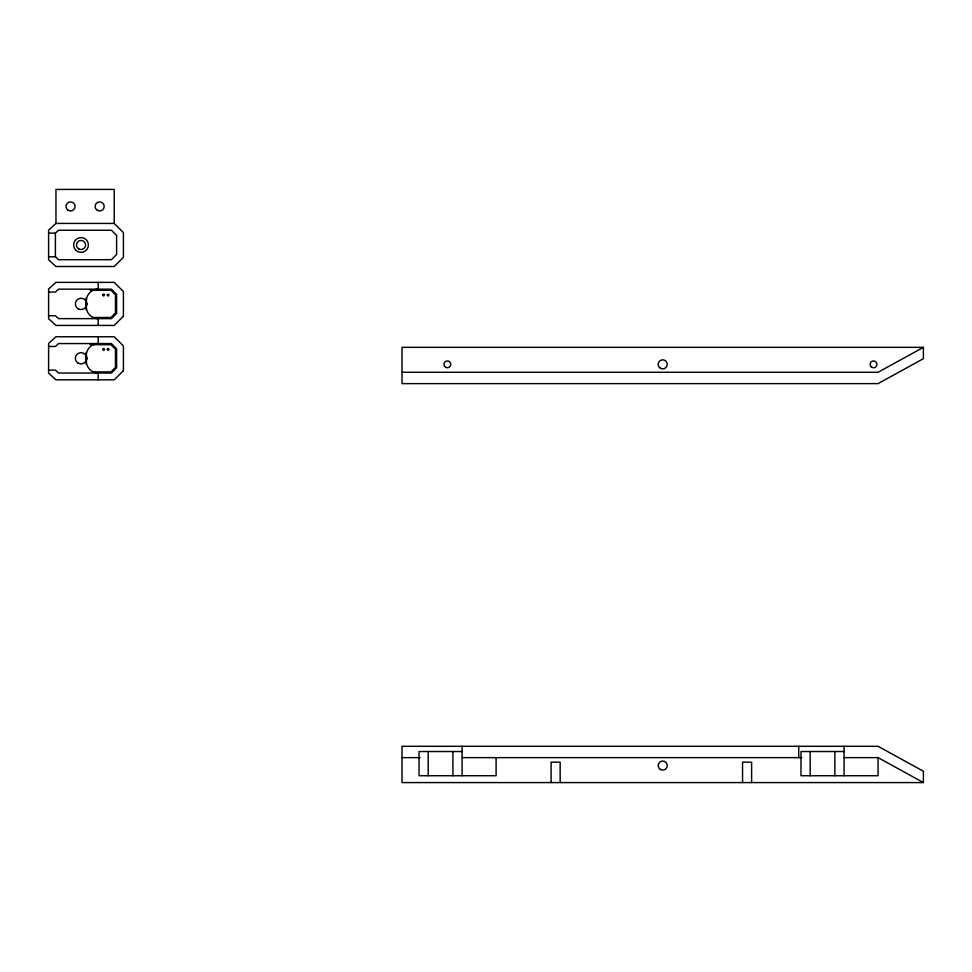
<?xml version="1.0" encoding="UTF-8"?>
<svg xmlns="http://www.w3.org/2000/svg" width="972" height="972" viewBox="0 0 972 972"><rect width="100%" height="100%" fill="white"/><g stroke="black" fill="none" stroke-linecap="round" stroke-linejoin="round"><path stroke-width="1.46" d="M86.022 309.655L86.678 303.908L86.022 298.125M86.022 364.063L86.678 358.316L86.022 352.532M85.973 305.184L85.973 302.608M85.973 359.591L85.973 357.016M85.925 306.739L86.678 303.908L85.925 301.077M85.925 361.147L86.678 358.316L85.925 355.473M55.963 223.426L48.6 230.121L48.6 259.803L55.963 266.498L114.222 266.498L123.408 257.313L123.408 232.612L114.222 223.426L55.963 223.426L55.963 189.419L114.222 189.419L114.222 223.426M48.6 233.122L55.404 233.122L58.587 230.23L111.403 230.23L116.604 235.418L116.604 254.494L111.403 259.694L58.587 259.694L55.404 256.79L48.6 256.79M923.4 347.344L402.031 347.344L402.031 383.612L878.068 383.612L923.4 358.68L923.4 347.344L878.068 372.276L402.031 372.276M90.177 290.3L110.942 290.3L115.474 294.832L115.474 312.96L110.942 317.492L93.142 317.492M48.6 292.062L55.404 292.062L58.587 289.158L111.403 289.158L116.604 294.358L116.604 313.434L111.403 318.634L58.587 318.634L55.404 315.73L48.6 315.73M90.177 344.695L110.942 344.695L115.474 349.24L115.474 367.367L110.942 371.899L93.142 371.899M48.6 346.469L55.404 346.469L58.587 343.566L111.403 343.566L116.604 348.766L116.604 367.841L111.403 373.041L58.587 373.041L55.404 370.138L48.6 370.138M462.101 751.526L419.029 751.526L419.029 775.717L496.097 775.717L496.097 757.638M844.061 751.526L800.989 751.526L800.989 775.717L878.068 775.717L878.068 757.638L844.061 757.638M402.031 757.638L420.159 757.638M462.101 757.638L801.742 757.638M923.4 782.582L402.031 782.582L402.031 746.302L878.068 746.302L923.4 771.246L923.4 782.582L878.068 757.638M844.061 746.302L844.061 775.717M834.875 751.526L834.875 775.717M810.174 751.526L810.174 775.717M798.729 746.302L798.729 757.638M751.611 782.582L751.611 762.169L742.547 762.169L742.547 782.582M560.151 782.582L560.151 762.169L551.088 762.169L551.088 782.582M462.101 746.302L462.101 775.717M452.916 751.526L452.916 775.717M428.215 751.526L428.215 775.717M98.208 282.366L98.208 289.158A11.871 11.871 0 0 0 86.35 300.348L86.35 307.468A11.871 11.871 0 0 0 98.208 318.634L98.208 325.426M98.208 336.762L98.208 343.566A11.871 11.871 0 0 0 86.35 354.744L86.35 361.876A11.871 11.871 0 0 0 98.208 373.041L98.208 379.833M55.404 233.122L55.404 256.79M102.692 294.88C104.271 298.611 105.426 291.904 102.692 294.88M107.224 294.88C108.803 298.598 109.97 291.928 107.224 294.88M102.692 349.288C104.271 353.006 105.413 346.324 102.692 349.288M107.224 349.288C108.803 353.018 109.958 346.299 107.224 349.288M123.408 316.252L114.222 325.426L55.963 325.426L48.6 318.743L48.6 289.049L55.963 282.366L114.222 282.366L123.408 291.539L123.408 316.252M123.408 370.66L114.222 379.833L55.963 379.833L48.6 373.151L48.6 343.456L55.963 336.762L114.222 336.762L123.408 345.947L123.408 370.66M445.662 367.295A3.402 3.402 0 0 0 450.765 364.342A3.402 3.402 0 0 0 445.662 361.402A3.402 3.402 0 0 0 445.662 367.295M871.835 367.295A3.402 3.402 0 0 0 876.926 364.342A3.402 3.402 0 0 0 871.835 361.402A3.402 3.402 0 0 0 871.835 367.295M660.45 368.279A4.532 4.532 0 0 0 667.254 364.342A4.532 4.532 0 0 0 660.45 360.418A4.532 4.532 0 0 0 660.45 368.279M660.45 769.496A4.532 4.532 0 0 0 667.254 765.572A4.532 4.532 0 0 0 660.45 761.647A4.532 4.532 0 0 0 660.45 769.496M78.744 248.917A4.556 4.556 0 0 0 85.572 244.968A4.556 4.556 0 0 0 78.744 241.032A4.556 4.556 0 0 0 78.744 248.917M75.78 250.205A7.412 7.412 0 0 0 88.173 246.888A7.412 7.412 0 0 0 79.096 237.812A7.412 7.412 0 0 0 75.78 250.205M97.394 210.353A4.532 4.532 0 0 0 104.186 206.429A4.532 4.532 0 0 0 97.394 202.504A4.532 4.532 0 0 0 97.394 210.353M68.259 210.353A4.532 4.532 0 0 0 75.063 206.429A4.532 4.532 0 0 0 68.259 202.504A4.532 4.532 0 0 0 68.259 210.353M78.185 308.817A5.662 5.662 0 0 0 86.678 303.908A5.662 5.662 0 0 0 78.185 298.999A5.662 5.662 0 0 0 78.185 308.817M78.185 363.224A5.662 5.662 0 0 0 86.678 358.316A5.662 5.662 0 0 0 78.185 353.407A5.662 5.662 0 0 0 78.185 363.224"/></g></svg>
